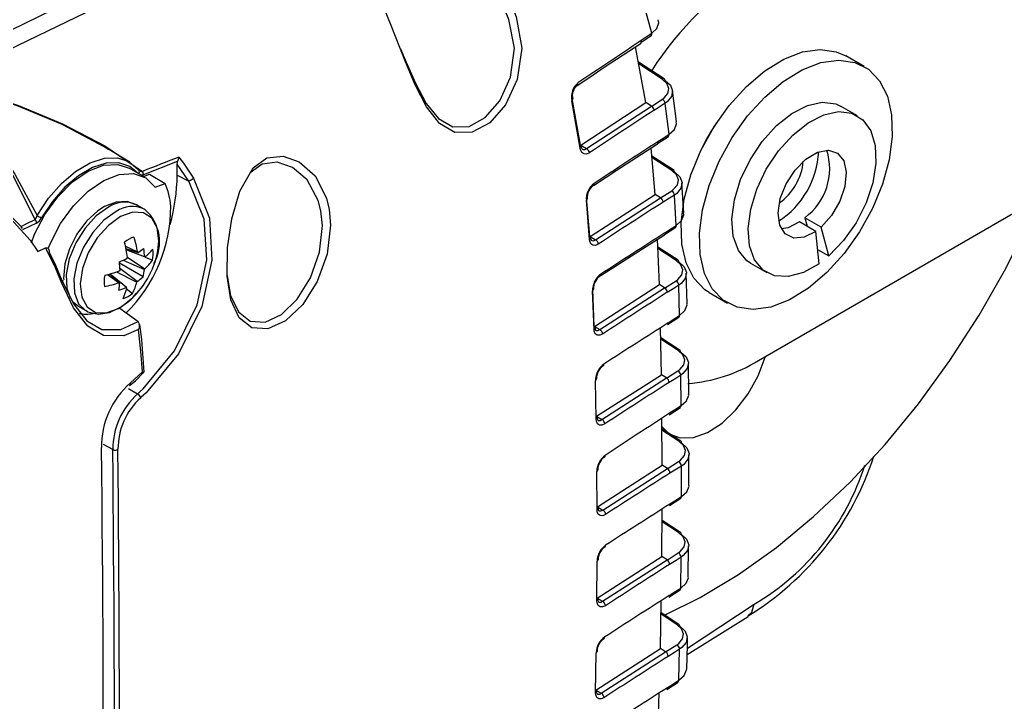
# Model space of a CAD drawing. Header units: inches. Extents: x 5 to 105, y 0 to 80.
# Drawn here: x 66.018 to 68.454, y 47.368 to 49.054 of the extents above; entities that cross this region are included whole.
import ezdxf

# ---------------------------------------------------------------- set-up
doc = ezdxf.new("R2010")
doc.units = ezdxf.units.IN
doc.header["$MEASUREMENT"] = 0

msp = doc.modelspace()

# ---------------------------------------------------------------- linework, layer by layer
for p, q in [((67.5529, 48.9974), (67.5786, 49.0142)), ((67.5538, 49.0032), (67.5541, 49.0018)), ((67.5655, 48.8489), (67.5399, 48.9866)), ((68.1049, 48.9382), (68.0595, 48.9644)), ((67.611, 48.9073), (67.5469, 48.949)), ((67.606, 48.907), (67.5477, 48.945)), ((67.3961, 48.8913), (67.4267, 48.912)), ((67.396, 48.8914), (67.3958, 48.8913)), ((67.4031, 48.7366), (67.3825, 48.8536)), ((67.3832, 48.8543), (67.4028, 48.7434)), ((67.5799, 48.84), (67.6064, 48.8572)), ((67.8435, 48.2118), (68.987, 48.872)), ((67.4051, 48.7434), (67.5655, 48.8489)), ((67.419, 48.7351), (67.5793, 48.8404)), ((67.5793, 48.8404), (67.5655, 48.8489)), ((67.5858, 48.8302), (67.586, 48.8294)), ((68.0883, 48.8163), (68.048, 48.8395)), ((67.5945, 48.7478), (67.6215, 48.7654)), ((66.2905, 48.7017), (66.2387, 48.7331)), ((67.4038, 48.7426), (67.4051, 48.7434)), ((67.4051, 48.7434), (67.419, 48.7351)), ((67.5884, 48.6221), (67.5786, 48.737)), ((67.5953, 48.7527), (67.5954, 48.752)), ((67.6344, 48.6816), (67.5803, 48.7168)), ((67.6294, 48.6814), (67.5806, 48.7132)), ((66.3274, 48.6643), (66.2886, 48.6867)), ((66.4075, 48.6696), (66.4075, 48.6971)), ((66.436, 48.6549), (66.4075, 48.6971)), ((66.3125, 48.6825), (66.3124, 48.6826)), ((66.3241, 48.6662), (66.3386, 48.6719)), ((66.3386, 48.6719), (66.3774, 48.6494)), ((66.4075, 48.6696), (66.436, 48.6549)), ((67.4359, 48.6445), (67.4672, 48.665)), ((66.3529, 48.6399), (66.3774, 48.6494)), ((67.659, 48.5754), (67.6547, 48.651)), ((67.4181, 48.6146), (67.426, 48.5179)), ((67.4278, 48.518), (67.5884, 48.6221)), ((67.4412, 48.51), (67.6015, 48.614)), ((67.6015, 48.614), (67.5884, 48.6221)), ((67.6015, 48.6134), (67.6294, 48.6313)), ((67.6406, 48.5455), (67.6361, 48.6205)), ((66.3261, 48.5855), (66.3072, 48.5964)), ((66.309, 48.5953), (66.3072, 48.5964)), ((66.7627, 48.5816), (66.7561, 48.6073)), ((67.4263, 48.5106), (67.4184, 48.6075)), ((67.6081, 48.6032), (67.6081, 48.6026)), ((66.3279, 48.5844), (66.3261, 48.5855)), ((67.9986, 48.5413), (67.9583, 48.5645)), ((67.9583, 48.5645), (67.9641, 48.5433)), ((66.0596, 48.551), (66.0255, 48.5345)), ((67.6115, 48.5231), (67.6392, 48.541)), ((67.9856, 48.5309), (67.9453, 48.5542)), ((67.9629, 48.5476), (67.9604, 48.5454)), ((68.0179, 48.4703), (67.9986, 48.5413)), ((67.4267, 48.5174), (67.4278, 48.518)), ((67.4278, 48.518), (67.4412, 48.51)), ((67.6125, 48.5275), (67.6125, 48.527)), ((67.9936, 48.4509), (67.9856, 48.5309)), ((66.0631, 48.4813), (66.0823, 48.4898)), ((66.2797, 48.4939), (66.3093, 48.48)), ((66.2808, 48.4887), (66.3102, 48.4785)), ((67.599, 48.3994), (67.5945, 48.5118)), ((67.6451, 48.4593), (67.5953, 48.4917)), ((66.327, 48.4676), (66.2814, 48.4852)), ((66.2844, 48.4672), (66.3275, 48.4387)), ((66.3285, 48.4673), (66.3463, 48.4596)), ((67.6401, 48.459), (67.5954, 48.4882)), ((67.99, 48.4864), (68.0179, 48.4703)), ((66.323, 48.4183), (66.2651, 48.4523)), ((66.2738, 48.4596), (66.3263, 48.437)), ((67.4524, 48.4206), (67.484, 48.4411)), ((67.8244, 48.4521), (67.8646, 48.4289)), ((66.2352, 48.424), (66.2637, 48.404)), ((66.2655, 48.4039), (66.2402, 48.4253)), ((66.2421, 48.4259), (66.2823, 48.393)), ((66.2575, 48.4306), (66.3075, 48.4053)), ((66.3084, 48.4072), (66.266, 48.4395)), ((67.6673, 48.3522), (67.6652, 48.4274)), ((67.4387, 48.296), (67.599, 48.3994)), ((67.4518, 48.2882), (67.6119, 48.3914)), ((67.6119, 48.3914), (67.599, 48.3994)), ((67.6119, 48.3909), (67.64, 48.4088)), ((67.6488, 48.3232), (67.6467, 48.3978)), ((66.2812, 48.3901), (66.2973, 48.3777)), ((67.4334, 48.3884), (67.4371, 48.296)), ((67.4374, 48.2886), (67.4336, 48.3842)), ((67.6184, 48.3803), (67.6184, 48.3798)), ((67.722, 48.3797), (67.7674, 48.3535)), ((66.1484, 48.3575), (66.1625, 48.347)), ((66.161, 48.3468), (66.1626, 48.3459)), ((66.1626, 48.3459), (66.1815, 48.335)), ((67.6193, 48.3008), (67.6473, 48.3188)), ((66.3111, 48.308), (66.3104, 48.3086)), ((67.4387, 48.296), (67.4518, 48.2882)), ((67.6204, 48.3052), (67.6204, 48.3046)), ((67.6038, 48.1769), (67.6017, 48.2927)), ((67.6499, 48.2369), (67.6022, 48.268)), ((67.645, 48.2366), (67.6022, 48.2645)), ((67.6715, 48.1288), (67.6706, 48.2043)), ((66.2917, 48.1565), (66.3217, 48.1837)), ((67.4439, 48.074), (67.6038, 48.1769)), ((67.6167, 48.169), (67.6038, 48.1769)), ((67.6167, 48.1685), (67.6448, 48.1864)), ((67.6524, 48.1004), (67.6515, 48.1754)), ((67.4427, 48.0669), (67.4409, 48.1627)), ((67.457, 48.0662), (67.6167, 48.169)), ((67.6231, 48.1578), (67.6231, 48.1572)), ((66.2873, 48.1429), (66.3097, 48.1298)), ((67.6228, 48.078), (67.6509, 48.096)), ((67.624, 48.0824), (67.624, 48.0816)), ((67.4439, 48.074), (67.457, 48.0662)), ((67.6057, 47.953), (67.605, 48.0692)), ((67.6517, 48.0129), (67.6052, 48.0432)), ((67.6467, 48.0126), (67.6052, 48.0397)), ((66.2481, 47.9918), (66.2255, 48.0047)), ((67.672, 47.9038), (67.6718, 47.9796)), ((67.4461, 47.8503), (67.6057, 47.953)), ((67.6186, 47.945), (67.6057, 47.953)), ((67.6185, 47.9445), (67.6465, 47.9624)), ((67.4448, 47.8436), (67.4443, 47.9378)), ((67.4592, 47.8425), (67.6186, 47.945)), ((67.6249, 47.9338), (67.6249, 47.9333)), ((67.6533, 47.8758), (67.6533, 47.9513)), ((67.6236, 47.8534), (67.6518, 47.8715)), ((67.6249, 47.8578), (67.6249, 47.8573)), ((67.4461, 47.8503), (67.4592, 47.8425)), ((67.6049, 47.7276), (67.6056, 47.845)), ((67.6508, 47.7874), (67.6054, 47.817)), ((67.6459, 47.7872), (67.6054, 47.8135)), ((67.6178, 47.7191), (67.6457, 47.7369)), ((67.6704, 47.6775), (67.671, 47.7538)), ((67.4443, 47.6187), (67.4449, 47.716)), ((67.4455, 47.625), (67.6049, 47.7276)), ((67.4586, 47.6172), (67.6178, 47.7196)), ((67.6178, 47.7196), (67.6049, 47.7276)), ((67.624, 47.7083), (67.624, 47.7078)), ((67.6219, 47.6273), (67.65, 47.6454)), ((67.4455, 47.625), (67.4586, 47.6172)), ((67.6015, 47.5005), (67.6036, 47.6187)), ((67.6232, 47.6317), (67.6232, 47.6312)), ((67.6473, 47.5602), (67.6031, 47.589)), ((67.6681, 47.5015), (67.833, 47.6097)), ((67.6423, 47.56), (67.603, 47.5856)), ((67.6676, 47.4859), (67.818, 47.5799)), ((67.441, 47.3919), (67.4427, 47.4899)), ((67.4422, 47.3978), (67.6015, 47.5005)), ((67.4553, 47.39), (67.6144, 47.4925)), ((67.6144, 47.4925), (67.6015, 47.5005)), ((67.6143, 47.492), (67.6421, 47.5098)), ((67.6469, 47.4221), (67.6489, 47.4987)), ((67.6205, 47.4811), (67.6205, 47.4806)), ((67.6172, 47.3996), (67.6454, 47.4178)), ((67.4422, 47.3978), (67.4553, 47.39)), ((67.6186, 47.4041), (67.6185, 47.4035)), ((67.5941, 47.2726), (67.5985, 47.3907))]:
    msp.add_line(p, q)
at = {"flags": 128}
for points in [[(67.58, 49.0204), (67.5644, 49.0773), (67.5369, 49.1575), (67.501, 49.2379), (67.462, 49.3066), (67.4168, 49.372), (67.3683, 49.4309), (67.317, 49.4847), (67.2234, 49.5677), (67.1295, 49.6383), (66.9567, 49.7547), (66.7849, 49.8666), (66.7386, 49.8971)], [(66.8489, 49.4243), (66.7244, 49.3576), (66.6257, 49.3078), (66.5453, 49.2705), (66.4762, 49.241), (66.4111, 49.2148), (66.3427, 49.1873), (66.2639, 49.1541), (66.1899, 49.121), (66.1014, 49.0792), (65.9951, 49.0267), (65.8673, 48.9612), (65.7145, 48.8805), (65.5333, 48.7823), (65.3201, 48.6645)], [(66.9219, 49.4137), (66.7084, 49.3056), (66.4953, 49.2082), (66.2061, 49.083), (65.9154, 48.9431), (65.6396, 48.7972), (65.3634, 48.6434)], [(67.0481, 48.8069), (67.0233, 48.8385), (66.9958, 48.8926), (66.9718, 48.9496), (66.9343, 49.0437), (66.902, 49.1228), (66.8721, 49.1956), (66.8573, 49.2369)], [(66.959, 48.9816), (66.9728, 48.949), (66.996, 48.8966), (67.0225, 48.847), (67.0531, 48.8094), (67.0889, 48.7893), (67.1286, 48.7899), (67.1688, 48.8119), (67.2049, 48.8534), (67.2311, 48.9115), (67.2405, 48.9829), (67.2269, 49.0545), (67.2178, 49.0764)], [(67.236, 49.0844), (67.2454, 49.0606), (67.2587, 48.983), (67.2476, 48.9059), (67.2188, 48.8434), (67.1796, 48.7989), (67.1362, 48.7756), (67.0936, 48.7753), (67.0555, 48.7974), (67.0481, 48.8069)], [(67.58, 49.0204), (67.5926, 49.0322), (67.5977, 49.0456), (67.5961, 49.0535)], [(67.5538, 49.0032), (67.5659, 49.0112), (67.58, 49.0204)], [(67.4267, 48.912), (67.4627, 48.9362), (67.5537, 48.9957)], [(67.6839, 48.415), (67.6647, 48.4531), (67.6541, 48.4996), (67.6525, 48.5527), (67.6602, 48.6105), (67.6767, 48.6705), (67.7014, 48.7307), (67.7334, 48.7886), (67.7715, 48.842), (67.8141, 48.8889), (67.8597, 48.9274), (67.9064, 48.9562), (67.9526, 48.974), (67.9964, 48.9802), (68.0361, 48.9746), (68.0595, 48.9644)], [(67.7294, 48.3888), (67.7101, 48.4269), (67.6995, 48.4734), (67.698, 48.5265), (67.7057, 48.5842), (67.7222, 48.6443), (67.7469, 48.7044), (67.7789, 48.7623), (67.8169, 48.8158), (67.8596, 48.8626), (67.9051, 48.9012), (67.9519, 48.9299), (67.9981, 48.9478), (68.0419, 48.954), (68.0816, 48.9483), (68.1157, 48.9311), (68.1429, 48.9029), (68.1622, 48.8648), (68.1728, 48.8183), (68.1743, 48.7652), (68.1667, 48.7074), (68.1502, 48.6473), (68.1255, 48.5872), (68.0935, 48.5293), (68.0554, 48.4759), (68.0128, 48.429), (67.9672, 48.3905), (67.9204, 48.3617), (67.8743, 48.3439), (67.8305, 48.3377), (67.7908, 48.3433), (67.7566, 48.3606), (67.7294, 48.3888)], [(67.6064, 48.8572), (67.6108, 48.8604), (67.6201, 48.8715), (67.6225, 48.884), (67.6176, 48.8963), (67.606, 48.907)], [(67.6128, 48.9036), (67.626, 48.8917), (67.6315, 48.8777), (67.6288, 48.8636), (67.6181, 48.8507), (67.6132, 48.8471)], [(67.6414, 48.8013), (67.6407, 48.8089), (67.6314, 48.8787)], [(66.0565, 48.5601), (66.0013, 48.6697), (65.9545, 48.7435), (65.9107, 48.8127), (65.8958, 48.8475), (65.8962, 48.857), (65.8986, 48.8612), (65.9034, 48.8646), (65.9063, 48.8656), (65.9138, 48.8668), (65.9243, 48.8665), (65.9506, 48.8618), (65.9768, 48.8545), (66.0155, 48.8413), (66.1239, 48.7965), (66.2289, 48.7418), (66.3216, 48.6787)], [(66.2383, 48.7325), (66.2271, 48.74), (66.1228, 48.7944), (66.0143, 48.8403), (65.9762, 48.8536), (65.9503, 48.861), (65.9243, 48.8659), (65.914, 48.8663), (65.9066, 48.8652), (65.9039, 48.8643), (65.8999, 48.8616), (65.8993, 48.861), (65.8971, 48.8568), (65.897, 48.8475), (65.9128, 48.8132), (65.9585, 48.7448), (66.0065, 48.6717), (66.0612, 48.5703)], [(67.6132, 48.8471), (67.6009, 48.8391), (67.586, 48.8294)], [(67.6229, 48.7705), (67.6132, 48.847), (67.6132, 48.8471)], [(67.8244, 48.4521), (67.8151, 48.4584), (67.794, 48.4837), (67.7815, 48.5186), (67.7781, 48.5612), (67.7842, 48.6088), (67.7994, 48.6586), (67.8228, 48.7077), (67.8529, 48.753), (67.888, 48.792), (67.926, 48.8222), (67.9646, 48.8419), (68.0015, 48.8499), (68.0345, 48.8456), (68.048, 48.8395)], [(67.9936, 48.4509), (67.9549, 48.4292), (67.9175, 48.4191), (67.8837, 48.4211), (67.8554, 48.4352), (67.8343, 48.4604), (67.8217, 48.4954), (67.8184, 48.5379), (67.8245, 48.5855), (67.8397, 48.6354), (67.863, 48.6844), (67.8932, 48.7298), (67.9283, 48.7687), (67.9663, 48.7989), (68.0049, 48.8186), (68.0418, 48.8266), (68.0747, 48.8224), (68.1019, 48.8062), (68.1215, 48.7791), (68.1324, 48.7426), (68.1341, 48.699), (68.1263, 48.6508), (68.1096, 48.6009), (68.0849, 48.5523), (68.0537, 48.5079), (68.0179, 48.4703)], [(67.6229, 48.7705), (67.636, 48.7825), (67.6415, 48.7963), (67.6405, 48.8012)], [(67.5953, 48.7527), (67.6076, 48.7606), (67.6229, 48.7705)], [(67.4258, 48.7249), (67.4189, 48.7219), (67.4125, 48.7222), (67.4074, 48.7259), (67.404, 48.7324), (67.4031, 48.7366)], [(67.4083, 48.7341), (67.4098, 48.7331), (67.4143, 48.7329), (67.419, 48.7351)], [(67.4672, 48.665), (67.5036, 48.6889), (67.5945, 48.7472)], [(67.5954, 48.752), (67.5953, 48.7497), (67.5945, 48.748), (67.5941, 48.7477)], [(66.0612, 48.5703), (66.0892, 48.6125), (66.1215, 48.6494), (66.1565, 48.679), (66.1924, 48.7), (66.2275, 48.7113), (66.26, 48.7123), (66.2883, 48.703), (66.3109, 48.6838)], [(66.4118, 48.7141), (66.4227, 48.6995), (66.4476, 48.6619)], [(66.7831, 48.5852), (66.7865, 48.5458), (66.7779, 48.4748), (66.7536, 48.4074), (66.7176, 48.3505), (66.6752, 48.31), (66.6317, 48.2901), (66.5922, 48.2928), (66.5608, 48.3176), (66.54, 48.3614), (66.5306, 48.4199), (66.5319, 48.4902), (66.5425, 48.5617), (66.5621, 48.6305), (66.5948, 48.6879), (66.6286, 48.7121), (66.6689, 48.7166), (66.7091, 48.7024), (66.7481, 48.6678), (66.7764, 48.613), (66.7831, 48.5852)], [(67.9856, 48.5309), (67.957, 48.5165), (67.9307, 48.5142), (67.9097, 48.5244), (67.8962, 48.5458), (67.892, 48.576), (67.8975, 48.6116), (67.912, 48.6484), (67.934, 48.6823), (67.9608, 48.7093), (67.9893, 48.7264), (68.0165, 48.7315), (68.039, 48.7242), (68.0543, 48.7052), (68.0607, 48.6767), (68.0575, 48.642), (68.0449, 48.6051), (68.0245, 48.5702), (67.9986, 48.5413)], [(66.047, 48.5027), (66.0552, 48.5237), (66.0803, 48.5724), (66.1122, 48.6163), (66.1486, 48.6528), (66.1873, 48.6792), (66.2255, 48.694), (66.2609, 48.696), (66.2886, 48.6867)], [(66.3118, 48.6729), (66.2901, 48.6913), (66.263, 48.7003), (66.2318, 48.6993), (66.1981, 48.6885), (66.1636, 48.6683), (66.13, 48.6399), (66.099, 48.6045), (66.0722, 48.564)], [(66.3124, 48.6826), (66.3121, 48.6829), (66.3109, 48.6838)], [(66.4091, 48.7041), (66.4075, 48.7035), (66.3239, 48.6702)], [(66.4075, 48.6971), (66.4081, 48.7012), (66.4091, 48.7041)], [(66.7561, 48.6073), (66.7285, 48.6582), (66.6923, 48.6889), (66.6547, 48.7014), (66.6173, 48.6967), (66.5875, 48.675)], [(66.0888, 48.4882), (66.094, 48.5013), (66.1192, 48.5499), (66.151, 48.5939), (66.1875, 48.6303), (66.2261, 48.6568), (66.2644, 48.6715), (66.2998, 48.6736), (66.3299, 48.6628), (66.3529, 48.6399)], [(66.4476, 48.6619), (66.487, 48.5635), (66.493, 48.4597), (66.4679, 48.3454), (66.4106, 48.2287), (66.3308, 48.1322), (66.3172, 48.1201)], [(66.3239, 48.6702), (66.3207, 48.6693), (66.3182, 48.6696)], [(67.6294, 48.6313), (67.6341, 48.6347), (67.6434, 48.646), (67.6458, 48.6585), (67.641, 48.6707), (67.6294, 48.6814)], [(67.6362, 48.6779), (67.6494, 48.6657), (67.6549, 48.6517), (67.6522, 48.6375), (67.6416, 48.6245), (67.6361, 48.6205)], [(66.3097, 48.1298), (66.3229, 48.1416), (66.4007, 48.2359), (66.4564, 48.3496), (66.4806, 48.4606), (66.4743, 48.5607), (66.436, 48.6549)], [(67.4358, 48.6446), (67.4358, 48.6446), (67.4357, 48.6445)], [(67.6361, 48.6205), (67.6238, 48.6126), (67.6081, 48.6026)], [(67.6114, 47.5827), (67.6998, 47.6263), (67.7942, 47.683), (67.8879, 47.7498), (67.9801, 47.8262), (68.0699, 47.9115), (68.1565, 48.0047), (68.2391, 48.1051), (68.3169, 48.2117), (68.3891, 48.3235), (68.4552, 48.4394), (68.5144, 48.5585), (68.5389, 48.6132)], [(66.0216, 48.5432), (65.973, 48.5904), (65.9683, 48.5946)], [(65.9726, 48.5881), (66.0437, 48.509), (66.0631, 48.4813)], [(66.3095, 48.5949), (66.3093, 48.5951), (66.2841, 48.6043), (66.2569, 48.603), (66.2277, 48.5919), (66.2117, 48.5817), (66.1835, 48.5562), (66.1594, 48.5242), (66.141, 48.4881), (66.1297, 48.4506), (66.1268, 48.4142), (66.1274, 48.4113)], [(66.2378, 48.5909), (66.2075, 48.5692), (66.1797, 48.5387), (66.1568, 48.5023), (66.1408, 48.4631), (66.1332, 48.4246), (66.1346, 48.3902), (66.1427, 48.3668)], [(66.2567, 48.58), (66.2264, 48.5583), (66.1986, 48.5278), (66.1756, 48.4914), (66.1597, 48.4522), (66.152, 48.4137), (66.1534, 48.3793), (66.1638, 48.3522), (66.181, 48.3353)], [(66.2675, 48.5676), (66.2374, 48.5457), (66.2099, 48.5148), (66.1878, 48.478), (66.1732, 48.4388), (66.1676, 48.401), (66.1715, 48.3685), (66.1846, 48.3443), (66.2054, 48.3308), (66.2321, 48.3294), (66.262, 48.3402), (66.2868, 48.3574)], [(66.3594, 48.4831), (66.3618, 48.5068), (66.3579, 48.5393), (66.3449, 48.5635), (66.324, 48.577), (66.2974, 48.5784), (66.2675, 48.5676)], [(66.5306, 48.4221), (66.5391, 48.3726), (66.5587, 48.332), (66.5879, 48.3091), (66.6246, 48.3067), (66.6648, 48.3253), (66.7039, 48.3632), (66.7369, 48.4164), (66.759, 48.4792), (66.7662, 48.5451), (66.7627, 48.5816)], [(67.6406, 48.5455), (67.6539, 48.5576), (67.6595, 48.5715), (67.6587, 48.5754)], [(66.0216, 48.5432), (66.0346, 48.5495), (66.0565, 48.5601)], [(67.6125, 48.5275), (67.6248, 48.5354), (67.6406, 48.5455)], [(67.9453, 48.5542), (67.9168, 48.5397), (67.9001, 48.5368)], [(67.484, 48.4411), (67.5206, 48.4648), (67.6114, 48.5226)], [(66.0823, 48.4898), (66.0849, 48.4904), (66.0871, 48.4898), (66.0893, 48.4875), (66.0907, 48.4826), (66.0909, 48.4798)], [(66.1215, 48.4049), (66.1052, 48.4451), (66.0823, 48.4898)], [(67.4479, 48.4993), (67.441, 48.4962), (67.4347, 48.4965), (67.4299, 48.5), (67.427, 48.5064), (67.4263, 48.5106)], [(67.4306, 48.5089), (67.432, 48.5079), (67.4364, 48.5078), (67.4412, 48.51)], [(66.0909, 48.4798), (66.1069, 48.4474), (66.1223, 48.4094)], [(67.64, 48.4088), (67.6448, 48.4123), (67.6542, 48.4236), (67.6565, 48.4361), (67.6517, 48.4484), (67.6401, 48.459)], [(67.6469, 48.4554), (67.6601, 48.4432), (67.6656, 48.4291), (67.6629, 48.4148), (67.6523, 48.4019), (67.6467, 48.3978)], [(67.4523, 48.4206), (67.4523, 48.4206), (67.4524, 48.4207)], [(66.1227, 48.4093), (66.1246, 48.4091), (66.1252, 48.4082), (66.1243, 48.4069), (66.1219, 48.4051), (66.1215, 48.4049)], [(66.3121, 48.2881), (66.2753, 48.2728), (66.2255, 48.2738), (66.1862, 48.297), (66.1515, 48.3421), (66.1215, 48.4049)], [(66.1223, 48.4094), (66.1226, 48.4093), (66.1227, 48.4093)], [(66.1227, 48.4093), (66.1227, 48.4092), (66.1228, 48.4089), (66.1512, 48.3519), (66.1843, 48.3102), (66.2215, 48.2888), (66.2683, 48.2881), (66.3111, 48.308)], [(67.6467, 48.3978), (67.6344, 48.39), (67.6184, 48.3798)], [(67.722, 48.3797), (67.7112, 48.3868), (67.6839, 48.415)], [(66.1814, 48.3361), (66.1864, 48.3324), (66.2124, 48.3265), (66.2399, 48.3305), (66.2688, 48.3441), (66.2975, 48.3672), (66.3065, 48.378)], [(67.6488, 48.3232), (67.6621, 48.3352), (67.6677, 48.3491), (67.6671, 48.3522)], [(66.3104, 48.3086), (66.2836, 48.3274), (66.2635, 48.3416)], [(67.6204, 48.3052), (67.6327, 48.313), (67.6488, 48.3232)], [(66.326, 48.1827), (66.3198, 48.264), (66.3148, 48.3008)], [(66.3217, 48.1837), (66.3177, 48.2349), (66.3121, 48.2881)], [(67.4586, 48.2773), (67.4516, 48.2742), (67.4454, 48.2744), (67.4406, 48.2778), (67.4379, 48.2841), (67.4374, 48.2886)], [(67.4413, 48.287), (67.4427, 48.286), (67.447, 48.2859), (67.4518, 48.2882)], [(67.6031, 48.0504), (67.6229, 48.031), (67.6505, 48.0205), (67.6829, 48.0216), (67.7181, 48.0342), (67.7538, 48.0574), (67.7879, 48.0899), (67.8181, 48.1295), (67.8426, 48.1738), (67.8599, 48.22), (67.8603, 48.2215)], [(67.6448, 48.1864), (67.6496, 48.1899), (67.659, 48.2012), (67.6614, 48.2137), (67.6565, 48.2259), (67.645, 48.2366)], [(67.6517, 48.2328), (67.6649, 48.2206), (67.6705, 48.2066), (67.6678, 48.1923), (67.6571, 48.1794), (67.6515, 48.1754)], [(66.2899, 48.1503), (66.3041, 48.162), (66.3246, 48.1832)], [(67.6515, 48.1754), (67.6392, 48.1675), (67.6231, 48.1572)], [(67.6524, 48.1004), (67.6657, 48.1124), (67.6714, 48.1262), (67.6709, 48.1288)], [(67.624, 48.0824), (67.6363, 48.0902), (67.6524, 48.1004)], [(67.4638, 48.0552), (67.4568, 48.0522), (67.4506, 48.0523), (67.4459, 48.0558), (67.4432, 48.0621), (67.4427, 48.0669)], [(67.4465, 48.065), (67.4479, 48.064), (67.4522, 48.0639), (67.457, 48.0662)], [(67.6465, 47.9624), (67.6514, 47.9659), (67.6608, 47.9772), (67.6631, 47.9897), (67.6583, 48.0019), (67.6467, 48.0126)], [(67.6535, 48.0087), (67.6667, 47.9965), (67.6723, 47.9825), (67.6695, 47.9683), (67.6589, 47.9554), (67.6533, 47.9513)], [(67.6533, 47.9513), (67.6409, 47.9435), (67.6249, 47.9333)], [(67.6533, 47.8758), (67.6666, 47.8878), (67.6722, 47.9016), (67.6718, 47.9038)], [(67.6249, 47.8578), (67.6372, 47.8656), (67.6533, 47.8758)], [(67.4659, 47.8315), (67.4589, 47.8285), (67.4527, 47.8287), (67.448, 47.8321), (67.4453, 47.8384), (67.4448, 47.8436)], [(67.4487, 47.8413), (67.4501, 47.8403), (67.4544, 47.8402), (67.4592, 47.8425)], [(67.6457, 47.7369), (67.6505, 47.7404), (67.6599, 47.7517), (67.6623, 47.7642), (67.6574, 47.7765), (67.6459, 47.7872)], [(67.6526, 47.7832), (67.6658, 47.771), (67.6714, 47.757), (67.6687, 47.7427), (67.658, 47.7299), (67.6524, 47.7259)], [(67.6524, 47.7259), (67.6401, 47.718), (67.624, 47.7078)], [(67.6516, 47.6498), (67.6524, 47.7235), (67.6524, 47.7259)], [(67.6516, 47.6498), (67.6648, 47.6617), (67.6705, 47.6754), (67.6701, 47.6775)], [(67.6232, 47.6317), (67.6355, 47.6396), (67.6516, 47.6498)], [(67.4654, 47.6062), (67.4584, 47.6031), (67.4522, 47.6033), (67.4475, 47.6068), (67.4448, 47.6131), (67.4443, 47.6187)], [(67.4481, 47.616), (67.4495, 47.615), (67.4538, 47.6149), (67.4586, 47.6172)], [(67.8171, 47.5812), (67.8272, 47.5907), (67.833, 47.6097)], [(67.6421, 47.5098), (67.647, 47.5132), (67.6563, 47.5245), (67.6587, 47.537), (67.6538, 47.5493), (67.6423, 47.56)], [(67.6491, 47.5559), (67.6623, 47.5437), (67.6678, 47.5297), (67.6651, 47.5155), (67.6544, 47.5027), (67.6489, 47.4987)], [(67.6666, 47.449), (67.6683, 47.5094), (67.6685, 47.5263)], [(67.6489, 47.4987), (67.6365, 47.4908), (67.6205, 47.4806)], [(67.6469, 47.4221), (67.6601, 47.434), (67.6658, 47.4477), (67.6655, 47.449)], [(67.6186, 47.4041), (67.6309, 47.4119), (67.6469, 47.4221)], [(67.462, 47.379), (67.4551, 47.376), (67.4489, 47.3761), (67.4442, 47.3796), (67.4415, 47.3859), (67.441, 47.3919)], [(67.4448, 47.3888), (67.4462, 47.3878), (67.4505, 47.3877), (67.4553, 47.39)]]:
    msp.add_lwpolyline(points, dxfattribs=at)
for centre, radius, start, end in [((68.2785, 48.4802), 0.8298, 121.6202, 147.3349), ((75.6123, 36.7644), 14.6523, 123.36445, 124.10044), ((67.5496, 48.9998), 0.00492, 316.1224, 23.8992), ((67.5746, 49.0186), 0.00569, 312.3599, 18.3247), ((67.6087, 48.9031), 0.00477, 61.3574, 124.0118), ((67.6083, 48.9037), 0.00441, 359.1007, 53.6634), ((67.4256, 48.8631), 0.0442, 129.3962, 192.479), ((67.4162, 48.8658), 0.0325, 128.6677, 194.6011), ((67.3924, 48.8955), 0.00547, 310.9052, 18.5171), ((67.3807, 48.8571), 0.00393, 297.4497, 6.649), ((67.5996, 48.8453), 0.0137, 7.2645, 60.0989), ((78.0633, 32.7379), 19.2026, 123.06769, 123.63926), ((67.5709, 48.8279), 0.0151, 9.1126, 56.4373), ((68.0855, 48.5597), 0.4202, 145.1115, 154.8939), ((67.6178, 48.7697), 0.00513, 311.388, 8.9647), ((67.4014, 48.7396), 0.00399, 14.4265, 69.7227), ((67.4011, 48.7403), 0.0042, 298.6583, 4.4496), ((67.4142, 48.7404), 0.00883, 178.6718, 227.2227), ((67.4123, 48.7232), 0.0136, 7.1067, 60.4776), ((78.6554, 31.5915), 20.4159, 122.80196, 123.33038), ((67.563, 45.6523), 3.2711, 110.6067, 112.3041), ((66.3821, 48.7167), 0.0298, 335.192, 355.0968), ((67.7746, 48.7391), 0.2183, 303.0169, 356.9886), ((67.8695, 48.6857), 0.1502, 306.2643, 17.7904), ((67.8138, 48.7165), 0.1412, 305.042, 354.9634), ((66.3064, 48.6781), 0.00749, 319.2527, 37.0807), ((66.3219, 48.6918), 0.0132, 224.9371, 268.8028), ((66.3109, 48.6712), 0.0131, 355.2967, 34.6324), ((65.934, 48.6757), 0.4735, 344.35, 359.2638), ((66.3337, 48.8383), 0.21, 299.1209, 302.8354), ((67.6321, 48.6775), 0.00476, 61.2657, 124.0845), ((67.6317, 48.678), 0.00449, 357.6869, 53.3355), ((66.239, 48.5852), 0.1526, 3.0002, 24.8762), ((67.4664, 48.6107), 0.0481, 126.6947, 183.8127), ((67.4563, 48.6151), 0.0358, 125.1507, 185.7215), ((67.4326, 48.6485), 0.00508, 309.5738, 8.5691), ((67.4163, 48.6113), 0.00432, 298.8747, 3.9283), ((67.5934, 48.6017), 0.0148, 5.7751, 56.5401), ((67.6226, 48.6195), 0.0136, 4.3524, 59.9541), ((66.2772, 48.5343), 0.0689, 64.2233, 124.8902), ((66.2961, 48.5234), 0.0689, 64.2233, 124.8902), ((66.0274, 48.5903), 0.364, 314.1279, 0.4679), ((80.0933, 29.1764), 23.0928, 122.72819, 123.20176), ((66.0372, 48.575), 0.0244, 322.306, 349.0331), ((66.0432, 48.5794), 0.0327, 300.0314, 332.0321), ((67.1066, 50.3815), 2.0913, 240.0051, 240.3523), ((66.2574, 48.5046), 0.1066, 330.3314, 48.188), ((66.0118, 48.5338), 0.0136, 17.4087, 43.7625), ((66.0461, 48.5514), 0.0135, 358.3148, 39.6235), ((67.6358, 48.545), 0.00488, 309.8374, 5.8964), ((66.3252, 48.4439), 0.077, 108.6203, 128.5149), ((66.047, 48.4377), 0.2658, 9.166, 17.3269), ((67.4242, 48.5138), 0.00451, 10.593, 65.3195), ((67.4242, 48.5144), 0.00438, 298.8861, 2.4164), ((67.4363, 48.5137), 0.00761, 173.2516, 220.7397), ((80.1679, 28.8651), 23.3287, 122.56084, 123.02331), ((65.9596, 48.4243), 0.3276, 7.3974, 14.1031), ((66.2116, 48.6355), 0.1854, 302.1044, 307.566), ((66.1195, 48.4551), 0.2079, 3.4502, 9.2613), ((67.4345, 48.4983), 0.0135, 4.3264, 60.2247), ((66.1509, 48.7468), 0.3123, 291.3749, 295.2322), ((66.0185, 48.5157), 0.2704, 349.0217, 349.5024), ((66.1481, 48.5212), 0.2147, 310.2413, 349.7641), ((66.1039, 48.3649), 0.2355, 28.829, 29.2561), ((66.3075, 48.5845), 0.1185, 279.4787, 280.0701), ((66.253, 48.5607), 0.1195, 309.0261, 321.8989), ((66.264, 48.4752), 0.0838, 349.2124, 8.0086), ((65.9563, 48.4237), 0.3101, 1.9988, 5.9653), ((66.2518, 48.5259), 0.1155, 310.9478, 324.9397), ((67.6428, 48.4551), 0.00475, 61.1906, 124.1501), ((67.6424, 48.4556), 0.00456, 356.5681, 53.0751), ((66.3105, 48.4066), 0.0838, 169.2124, 188.0086), ((66.1504, 48.748), 0.3349, 283.4435, 289.9148), ((66.0992, 48.6414), 0.2659, 308.421, 308.9054), ((66.2297, 48.5255), 0.1421, 303.6504, 311.0205), ((66.1764, 48.4538), 0.1508, 346.3819, 353.5823), ((66.1681, 48.5538), 0.1967, 323.5638, 324.1774), ((67.4834, 48.3846), 0.0498, 125.8538, 180.5473), ((67.4731, 48.3898), 0.0371, 124.1007, 182.426), ((67.4494, 48.4245), 0.00485, 308.1479, 5.7082), ((66.1805, 48.6591), 0.2684, 280.0945, 288.0612), ((66.0723, 48.4206), 0.1939, 349.6137, 355.0377), ((66.2001, 48.5803), 0.2046, 287.9202, 293.7002), ((66.2778, 48.6598), 0.2562, 266.849, 267.2339), ((66.1551, 48.4184), 0.1303, 335.7842, 348.1894), ((66.1643, 48.3601), 0.1225, 14.9939, 15.5946), ((66.1853, 48.4349), 0.1257, 332.9461, 346.398), ((66.126, 48.4945), 0.2023, 333.8457, 334.4541), ((67.6039, 48.3793), 0.0145, 4.027, 56.507), ((67.6332, 48.3971), 0.0136, 3.2708, 59.8987), ((66.2493, 48.4379), 0.077, 288.6203, 308.5149), ((67.4314, 48.3881), 0.00449, 299.4285, 1.0404), ((81.0971, 27.2956), 25.0248, 122.58944, 123.02479), ((66.1835, 48.4226), 0.0961, 258.947, 279.5477), ((67.644, 48.3228), 0.0048, 309.3171, 4.8124), ((66.295, 48.2973), 0.0194, 331.9056, 33.6271), ((80.8709, 27.4812), 24.6818, 122.46951, 122.90672), ((67.4352, 48.2925), 0.0045, 299.204, 359.0064), ((67.4475, 48.2915), 0.00777, 172.5162, 216.2681), ((67.4451, 48.2765), 0.0135, 3.3208, 60.1269), ((67.6476, 48.2327), 0.00475, 61.1278, 124.202), ((67.6471, 48.2332), 0.00461, 355.6405, 52.8245), ((67.4912, 48.162), 0.0504, 125.5765, 179.182), ((67.4808, 48.1674), 0.0375, 123.6963, 181.173), ((67.4573, 48.2025), 0.00464, 304.6372, 5.5769), ((67.6367, 48.5484), 0.395, 274.7279, 301.5727), ((66.3297, 48.2041), 0.022, 248.5292, 258.1941), ((67.638, 48.1746), 0.0136, 3.0388, 59.8745), ((66.4289, 47.9995), 0.2085, 131.1508, 180.7461), ((66.2852, 48.1547), 0.0067, 316.2193, 15.0862), ((67.4387, 48.1666), 0.00444, 298.7129, 359.8586), ((81.3608, 26.6322), 25.5358, 122.54621, 122.97138), ((67.6088, 48.157), 0.0143, 3.0325, 56.4012), ((66.4335, 47.9917), 0.1854, 131.8631, 179.9568), ((66.3025, 48.1164), 0.0152, 13.8998, 61.3902), ((66.4326, 47.9932), 0.1715, 132.2853, 180.2275), ((67.6476, 48.1), 0.00479, 309.1978, 4.709), ((81.352, 26.9628), 25.1886, 123.02538, 123.45758), ((67.4406, 48.0708), 0.0044, 298.324, 358.7697), ((67.4529, 48.0694), 0.00791, 170.4445, 215.0704), ((67.4503, 48.0545), 0.0135, 3.1239, 60.0874), ((67.6494, 48.0087), 0.00474, 61.063, 124.2531), ((67.6489, 48.0091), 0.00466, 354.7733, 52.5918), ((-13.8401, 47.1384), 80.0652, 359.133517, 0.61428), ((-28.3507, 47.0228), 94.6038, 359.351656, 0.586904), ((66.2539, 48.0051), 0.0145, 246.2685, 299.8412), ((-46.0096, 47.033), 112.2748, 359.448535, 0.489664), ((67.4947, 47.9366), 0.0505, 125.9357, 178.5959), ((67.4607, 47.9769), 0.00444, 303.5226, 6.9485), ((67.484, 47.9422), 0.0373, 123.8059, 180.8446), ((67.6397, 47.9506), 0.0136, 3.0319, 59.8622), ((67.444, 48.1951), 0.7189, 301.3362, 342.2336), ((67.5225, 48.1375), 0.6123, 300.4676, 342.5278), ((67.4423, 47.9416), 0.00422, 296.9063, 0.4845), ((81.4441, 26.2727), 25.6938, 122.53677, 122.95821), ((67.6107, 47.9332), 0.0142, 2.2497, 56.2664), ((81.0027, 26.8098), 24.9392, 122.44014, 122.87388), ((67.6485, 47.8755), 0.00479, 309.2125, 4.6831), ((67.443, 47.8473), 0.00419, 296.534, 359.6435), ((67.4553, 47.8458), 0.00816, 169.3668, 214.6871), ((67.4525, 47.8308), 0.0135, 3.125, 60.0737), ((67.6485, 47.7832), 0.00473, 61.0131, 124.2908), ((67.648, 47.7837), 0.00472, 353.945, 52.3621), ((67.4952, 47.7144), 0.0504, 125.5268, 178.174), ((67.4845, 47.72), 0.0372, 123.471, 180.4794), ((67.4615, 47.7549), 0.00452, 302.9349, 6.2245), ((67.6389, 47.7252), 0.0136, 3.0248, 59.8755), ((67.443, 47.7197), 0.00412, 295.9721, 359.7655), ((67.61, 47.7079), 0.014, 1.4742, 56.1265), ((81.3981, 26.1262), 25.603, 122.54669, 122.9689), ((67.6468, 47.6494), 0.00479, 309.2319, 4.6737), ((67.4425, 47.6223), 0.00407, 295.5552, 359.2626), ((67.455, 47.6206), 0.00843, 168.4084, 214.2918), ((67.4519, 47.6055), 0.0135, 3.127, 60.0865), ((80.8749, 26.7944), 24.6938, 122.45551, 122.89468), ((67.645, 47.5561), 0.00473, 60.9354, 124.3461), ((67.6443, 47.5564), 0.00478, 353.0863, 52.1029), ((67.4932, 47.4879), 0.0505, 125.5481, 177.7226), ((67.4823, 47.4936), 0.0371, 123.4233, 180.169), ((67.4593, 47.5285), 0.00453, 302.8831, 6.1935), ((67.4411, 47.4936), 0.00401, 294.9862, 359.1242), ((67.6066, 47.481), 0.0139, 0.6584, 55.9799), ((67.6353, 47.498), 0.0136, 2.9642, 59.9175), ((81.1389, 26.3246), 25.1067, 122.5774, 123.00759), ((67.6421, 47.4217), 0.00478, 309.2686, 4.3493), ((67.4393, 47.3955), 0.00396, 294.6282, 358.7766), ((67.452, 47.3935), 0.00873, 167.5273, 213.7254), ((80.6233, 26.9882), 24.2056, 122.49748, 122.947), ((67.4486, 47.3783), 0.0135, 3.0866, 60.1328)]:
    msp.add_arc(centre, radius, start, end)

doc.saveas('drawing.dxf')
